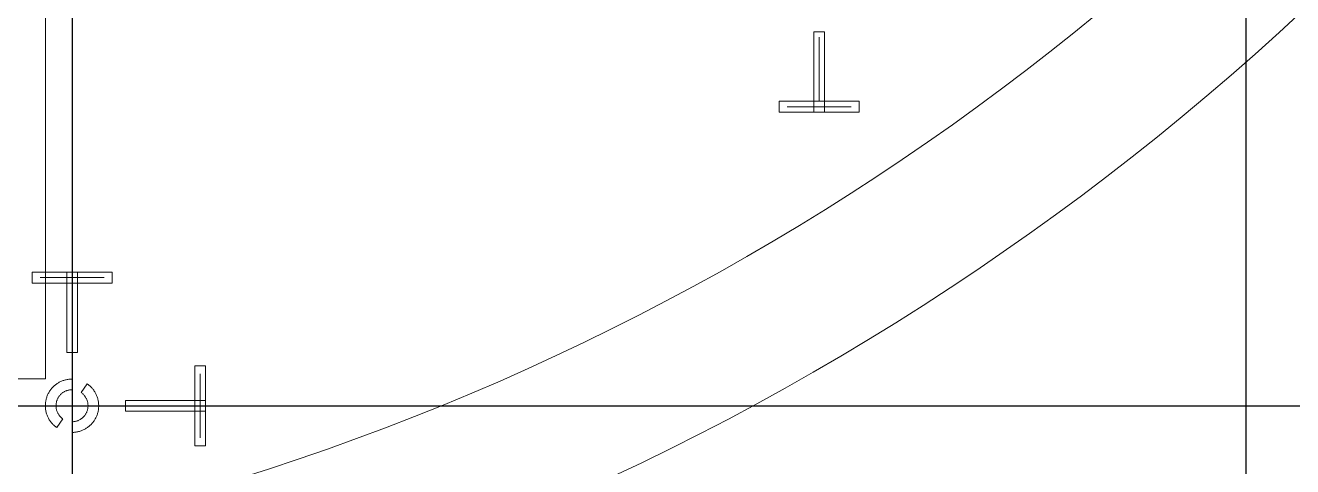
# Model space of a CAD drawing. Extents: x -17000 to 83000, y -71302 to 39000.
# Drawn here: x 43125 to 66875, y -56143 to -47875 of the extents above; entities that cross this region are included whole.
import ezdxf

# ---------------------------------------------------------------- set-up
doc = ezdxf.new("R2010")
doc.units = 0
doc.layers.get('0').update_dxf_attribs({"lineweight": 25, "true_color": 0xffffff})
for name, color, linetype, lineweight, true_color in [('Alighners', 3, 'Continuous', 5, 0x00ff00), ('Boundaries', 6, 'Continuous', 5, 0xff00ff), ('Dicing', 1, 'Continuous', 25, 0xff0000)]:
    doc.layers.add(name, color=color, linetype=linetype, lineweight=lineweight, true_color=true_color)

# ---------------------------------------------------------------- blocks, each defined once
blk = doc.blocks.new('T_alignment')
at = {"layer": 'Alighners'}
for points in [[(-600, 700), (600, 700)], [(0, -600), (0, 600)]]:
    blk.add_lwpolyline(points, dxfattribs=at)
blk = doc.blocks.new('T_alignment$1')
at = {"layer": 'Alighners'}
for points in [[(-600, 700), (600, 700)], [(0, -600), (0, 600)]]:
    blk.add_lwpolyline(points, dxfattribs=at)
blk = doc.blocks.new('Half_moon_alignment1')
at = {"layer": 'Alighners'}
for points in [[(-286.79, -409.58), (-299.5, -400.5), (-311.75, -391), (-324, -381), (-335.75, -370.75), (-347, -360), (-358, -349), (-368.75, -337.5), (-379.25, -326), (-389.25, -314), (-398.75, -301.5), (-408, -289), (-417, -276), (-425.25, -263), (-433.25, -249.5), (-441, -236), (-448, -222), (-454.75, -208), (-461, -193.5), (-466.75, -179), (-472.25, -164.5), (-477.25, -149.5), (-481.5, -134.5), (-485.5, -119.5), (-489, -104.25), (-492, -89), (-494.5, -73.5), (-496.75, -58), (-498.25, -42.5), (-499.25, -27), (-500, -11.25), (-500, 4.25), (-499.75, 20), (-498.75, 35.5), (-497.5, 51), (-495.5, 66.5), (-493.25, 82), (-490.5, 97.5), (-487.25, 112.75), (-483.5, 127.75), (-479.25, 143), (-474.5, 157.75), (-469.25, 172.5), (-463.75, 187), (-457.75, 201.5), (-451, 215.75), (-444.25, 229.75), (-436.75, 243.5), (-429, 257), (-420.75, 270.25), (-412, 283.25), (-403, 296), (-393.5, 308.5), (-383.75, 320.5), (-373.5, 332.5), (-363, 344), (-352, 355), (-340.75, 366), (-329.25, 376.5), (-317.25, 386.5), (-305, 396.25), (-292.5, 405.5), (-279.75, 414.5), (-266.5, 423), (-253.25, 431.25), (-239.75, 438.75), (-225.75, 446), (-211.75, 453), (-197.5, 459.25), (-183, 465.25), (-168.5, 470.75), (-153.75, 475.75), (-138.75, 480.5), (-123.75, 484.5), (-108.5, 488), (-93.25, 491.25), (-77.75, 494), (-62.25, 496.25), (-46.75, 497.75), (-31.25, 499), (-15.5, 499.75), (0, 500), (0, 300), (-12, 299.75), (-24, 299), (-36, 297.75), (-48, 296.25), (-59.75, 294), (-71.5, 291.25), (-83.25, 288.25), (-94.75, 284.75), (-106.25, 280.75), (-117.25, 276.25), (-128.25, 271.25), (-139, 265.75), (-149.75, 260), (-160, 253.75), (-170, 247.25), (-179.75, 240.25), (-189.25, 232.75), (-198.5, 225), (-207.5, 216.75), (-216, 208.25), (-224.25, 199.5), (-232, 190.25), (-239.5, 180.75), (-246.5, 171), (-253.25, 161), (-259.5, 150.75), (-265.25, 140.25), (-270.75, 129.5), (-275.75, 118.5), (-280.25, 107.25), (-284.25, 96), (-288, 84.5), (-291, 72.75), (-293.75, 61), (-296, 49.25), (-297.75, 37.25), (-299, 25.25), (-299.75, 13.25), (-300, 1.25), (-299.75, -10.75), (-299.25, -22.75), (-298, -34.75), (-296.25, -46.75), (-294.25, -58.75), (-291.75, -70.5), (-288.5, -82), (-285, -93.5), (-281, -105), (-276.75, -116.25), (-271.75, -127.25), (-266.5, -138), (-260.75, -148.5), (-254.5, -159), (-248, -169), (-241, -178.75), (-233.5, -188.25), (-225.75, -197.5), (-217.75, -206.5), (-209.25, -215), (-200.5, -223.25), (-191.25, -231.25), (-181.75, -238.75), (-172.07, -245.75)], [(0, -500), (0, -300), (12, -299.75), (24, -299), (36, -297.75), (48, -296.25), (59.75, -294), (71.5, -291.25), (83.25, -288.25), (94.75, -284.75), (106.25, -280.75), (117.25, -276.25), (128.25, -271.25), (139, -265.75), (149.75, -260), (160, -253.75), (170, -247.25), (179.75, -240.25), (189.25, -232.75), (198.5, -225), (207.5, -216.75), (216, -208.25), (224.25, -199.5), (232, -190.25), (239.5, -180.75), (246.5, -171), (253.25, -161), (259.5, -150.75), (265.25, -140.25), (270.75, -129.5), (275.75, -118.5), (280.25, -107.25), (284.25, -96), (288, -84.5), (291, -72.75), (293.75, -61), (296, -49.25), (297.75, -37.25), (299, -25.25), (299.75, -13.25), (300, -1.25), (299.75, 10.75), (299.25, 22.75), (298, 34.75), (296.25, 46.75), (294.25, 58.75), (291.75, 70.5), (288.5, 82), (285, 93.5), (281, 105), (276.75, 116.25), (271.75, 127.25), (266.5, 138), (260.75, 148.5), (254.5, 159), (248, 169), (241, 178.75), (233.5, 188.25), (225.75, 197.5), (217.75, 206.5), (209.25, 215), (200.5, 223.25), (191.25, 231.25), (181.75, 238.75), (172.07, 245.75), (286.79, 409.58), (299.5, 400.5), (311.75, 391), (324, 381), (335.75, 370.75), (347, 360), (358, 349), (368.75, 337.5), (379.25, 326), (389.25, 314), (398.75, 301.5), (408, 289), (417, 276), (425.25, 263), (433.25, 249.5), (441, 236), (448, 222), (454.75, 208), (461, 193.5), (466.75, 179), (472.25, 164.5), (477.25, 149.5), (481.5, 134.5), (485.5, 119.5), (489, 104.25), (492, 89), (494.5, 73.5), (496.75, 58), (498.25, 42.5), (499.25, 27), (500, 11.25), (500, -4.25), (499.75, -20), (498.75, -35.5), (497.5, -51), (495.5, -66.5), (493.25, -82), (490.5, -97.5), (487.25, -112.75), (483.5, -127.75), (479.25, -143), (474.5, -157.75), (469.25, -172.5), (463.75, -187), (457.75, -201.5), (451, -215.75), (444.25, -229.75), (436.75, -243.5), (429, -257), (420.75, -270.25), (412, -283.25), (403, -296), (393.5, -308.5), (383.75, -320.5), (373.5, -332.5), (363, -344), (352, -355), (340.75, -366), (329.25, -376.5), (317.25, -386.5), (305, -396.25), (292.5, -405.5), (279.75, -414.5), (266.5, -423), (253.25, -431.25), (239.75, -438.75), (225.75, -446), (211.75, -453), (197.5, -459.25), (183, -465.25), (168.5, -470.75), (153.75, -475.75), (138.75, -480.5), (123.75, -484.5), (108.5, -488), (93.25, -491.25), (77.75, -494), (62.25, -496.25), (46.75, -497.75), (31.25, -499), (15.5, -499.75)]]:
    blk.add_lwpolyline(points, close=True, dxfattribs=at)

msp = doc.modelspace()

# ---------------------------------------------------------------- linework, layer by layer
at = {"layer": 'Alighners'}
for points in [[(57249.137, -49498.084), (57249.137, -49298.084), (57899.137, -49298.084), (57899.137, -47998.084), (58099.137, -47998.084), (58099.137, -49298.084), (58749.137, -49298.084), (58749.137, -49498.084)], [(43899.865, -54001.916), (43899.865, -52701.916), (43249.865, -52701.916), (43249.865, -52501.916), (44749.865, -52501.916), (44749.865, -52701.916), (44099.865, -52701.916), (44099.865, -54001.916)], [(46300.136, -55750.973), (46300.136, -55100.973), (45000.136, -55100.973), (45000.136, -54900.973), (46300.136, -54900.973), (46300.136, -54250.973), (46500.136, -54250.973), (46500.136, -55750.973)]]:
    msp.add_lwpolyline(points, close=True, dxfattribs=at)
for points in [[(58099.137, -47998.084), (57899.137, -47998.084)], [(57899.137, -47998.084), (57899.137, -49498.084)], [(58099.137, -49498.084), (58099.137, -47998.084)], [(57249.137, -49298.084), (57249.137, -49498.084)], [(58749.137, -49298.084), (57249.137, -49298.084)], [(58749.137, -49498.084), (58749.137, -49298.084)], [(57249.137, -49498.084), (58749.137, -49498.084)], [(57899.137, -49498.084), (58099.137, -49498.084)], [(43249.865, -52501.916), (43249.865, -52701.916)], [(44749.865, -52501.916), (43249.865, -52501.916)], [(43249.865, -52701.916), (44749.865, -52701.916)], [(44099.865, -52501.916), (43899.865, -52501.916)], [(43899.865, -52501.916), (43899.865, -54001.916)], [(44099.865, -54001.916), (44099.865, -52501.916)], [(44749.865, -52701.916), (44749.865, -52501.916)], [(43899.865, -54001.916), (44099.865, -54001.916)], [(46500.136, -54250.973), (46300.136, -54250.973)], [(46300.136, -54250.973), (46300.136, -55750.973)], [(46500.136, -55750.973), (46500.136, -54250.973)], [(45000.136, -54900.973), (45000.136, -55100.973)], [(46500.136, -54900.973), (45000.136, -54900.973)], [(46500.136, -55100.973), (46500.136, -54900.973)], [(45000.136, -55100.973), (46500.136, -55100.973)], [(46300.136, -55750.973), (46500.136, -55750.973)]]:
    msp.add_lwpolyline(points, dxfattribs=at)
at = {"layer": 'Boundaries'}
for points in [[(43500, -54500), (43500, -33500)], [(22500, -54500), (43500, -54500)]]:
    msp.add_lwpolyline(points, dxfattribs=at)
for radius in [50000, 47500]:
    msp.add_circle((33000, -11000), radius, dxfattribs=at)
at = {"layer": 'Dicing'}
for p, q in [((44000, 39000), (44000, -61000)), ((66000, 39000), (66000, -61000)), ((21999.594, -55001.466), (44000, -55001.466)), ((44000, -55001.466), (83000, -55001.466))]:
    msp.add_line(p, q, dxfattribs=at)

# ---------------------------------------------------------------- block references
for name, p, rotation in [('T_alignment', (57999.137, -48698.084), 180), ('T_alignment$1', (45700.136, -55000.973), 270)]:
    msp.add_blockref(name, p, dxfattribs=dict(rotation=rotation))
for name, p in [('T_alignment', (43999.865, -53301.916)), ('Half_moon_alignment1', (43999.594, -55001.466))]:
    msp.add_blockref(name, p)

doc.saveas('drawing.dxf')
